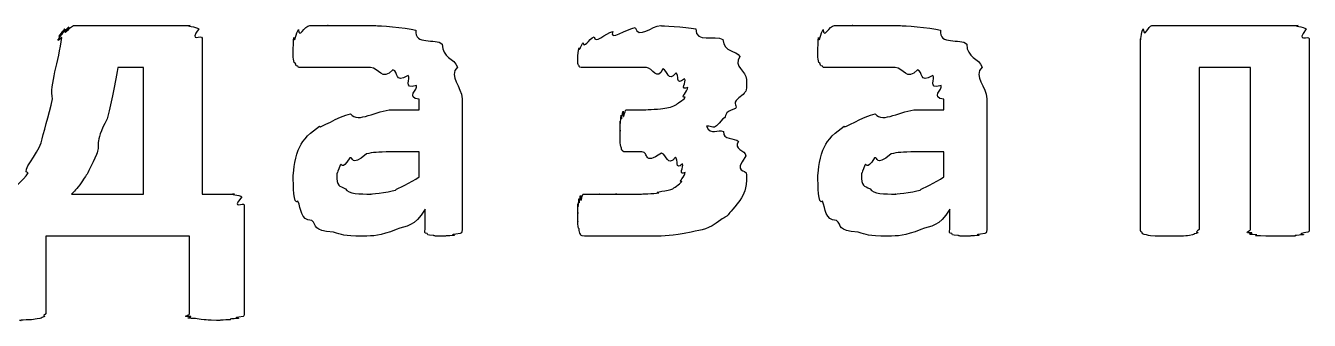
# Model space of a CAD drawing. Header units: millimetres. Extents: x 25 to 190, y 204 to 253.
# Drawn here: x 77.37 to 88.1, y 203.63 to 206.1 of the extents above; entities that cross this region are included whole.
import ezdxf

# ---------------------------------------------------------------- set-up
doc = ezdxf.new("R2010")
doc.units = ezdxf.units.MM
doc.layers.get('0').update_dxf_attribs({"linetype": 'CONTINUOUS'})

msp = doc.modelspace()

# ---------------------------------------------------------------- linework, layer by layer
at = {"color": 0}
for p, q in [((77.7667, 206.099), (78.7425, 206.099)), ((86.7805, 206.099), (88.0043, 206.099)), ((78.8416, 205.995), (78.8416, 204.688)), ((86.687, 204.391), (86.687, 205.989)), ((88.0981, 205.989), (88.0981, 204.391)), ((78.3512, 205.747), (78.136, 205.747)), ((78.3512, 204.688), (78.3512, 205.747)), ((87.6074, 205.747), (87.1774, 205.747)), ((87.1774, 205.747), (87.1774, 204.391)), ((87.6074, 204.391), (87.6074, 205.747)), ((80.6566, 205.394), (80.6566, 205.482)), ((81.0147, 205.487), (81.0147, 204.391)), ((85.0427, 205.394), (85.0427, 205.482)), ((85.4012, 205.487), (85.4012, 204.391)), ((80.4305, 205.394), (80.6566, 205.394)), ((82.3845, 205.394), (82.5334, 205.394)), ((84.8169, 205.394), (85.0427, 205.394)), ((83.0626, 205.256), (83.0573, 205.256)), ((80.6566, 205.041), (80.4196, 205.041)), ((80.6566, 204.832), (80.6566, 205.041)), ((82.5168, 205.041), (82.3793, 205.041)), ((85.0427, 205.041), (84.806, 205.041)), ((85.0427, 204.832), (85.0427, 205.041)), ((83.3935, 204.848), (83.3935, 204.848)), ((77.7505, 204.688), (78.3512, 204.688)), ((78.8416, 204.688), (79.1118, 204.688)), ((79.1944, 204.595), (79.1944, 203.691)), ((80.706, 204.391), (80.706, 204.561)), ((85.0925, 204.391), (85.0925, 204.561)), ((78.7368, 204.336), (77.5353, 204.336)), ((77.5353, 204.336), (77.5353, 203.685)), ((78.7368, 203.685), (78.7368, 204.336))]:
    msp.add_line(p, q, dxfattribs=at)
for points in [[(77.6785, 206.039), (77.5988, 205.956), (77.687, 206.063), (77.6951, 206.072)], [(77.6951, 206.072), (77.6182, 205.97), (77.7173, 206.084), (77.7282, 206.089)], [(77.7282, 206.089), (77.64, 205.981), (77.7515, 206.099), (77.7667, 206.099)], [(78.7425, 206.099), (78.6874, 206.099), (78.7947, 206.09), (78.8141, 206.072)], [(78.8141, 206.072), (78.7231, 205.948), (78.8416, 206.03), (78.8416, 205.995)], [(79.6092, 206), (79.6149, 205.937), (79.6286, 206.044), (79.6477, 206.066)], [(79.6477, 206.066), (79.6505, 205.981), (79.6974, 206.099), (79.7415, 206.099)], [(79.7415, 206.099), (79.7387, 206.099), (79.8368, 206.099), (79.8961, 206.099)], [(79.8961, 206.099), (79.8572, 206.099), (80.0171, 206.099), (80.0834, 206.099)], [(80.0834, 206.099), (80.1109, 206.099), (80.2224, 206.099), (80.2929, 206.099)], [(80.2929, 206.099), (80.312, 206.099), (80.5367, 206.086), (80.6291, 206.061)], [(80.6291, 206.061), (80.614, 205.93), (80.7942, 205.996), (80.8496, 205.945)], [(82.12, 206.006), (82.1171, 205.937), (82.2152, 206.039), (82.2745, 206.05)], [(82.2745, 206.05), (82.2357, 205.963), (82.3958, 206.074), (82.4618, 206.083)], [(82.4618, 206.083), (82.4893, 205.981), (82.6022, 206.099), (82.6766, 206.099)], [(82.6766, 206.099), (82.6685, 206.099), (82.8809, 206.09), (82.9691, 206.072)], [(82.9691, 206.072), (82.9635, 205.945), (83.1314, 206.024), (83.1949, 205.984)], [(83.9957, 206), (84.001, 205.937), (84.0147, 206.044), (84.0341, 206.066)], [(84.0341, 206.066), (84.037, 205.981), (84.0839, 206.099), (84.128, 206.099)], [(84.128, 206.099), (84.1252, 206.099), (84.2229, 206.099), (84.2821, 206.099)], [(84.2821, 206.099), (84.2437, 206.099), (84.4035, 206.099), (84.4695, 206.099)], [(84.4695, 206.099), (84.4973, 206.099), (84.6088, 206.099), (84.679, 206.099)], [(84.679, 206.099), (84.6984, 206.099), (84.9231, 206.086), (85.0152, 206.061)], [(85.0152, 206.061), (85, 205.93), (85.1807, 205.996), (85.2357, 205.945)], [(86.687, 205.989), (86.687, 205.945), (86.6937, 206.053), (86.7089, 206.072)], [(86.7089, 206.072), (86.7198, 205.981), (86.7502, 206.099), (86.7805, 206.099)], [(88.0043, 206.099), (87.9464, 206.099), (88.0551, 206.09), (88.0703, 206.072)], [(88.0703, 206.072), (87.9796, 205.945), (88.0981, 206.025), (88.0981, 205.989)], [(77.5903, 205.487), (77.5656, 205.599), (77.6457, 205.802), (77.6676, 206)], [(77.6676, 206), (77.5917, 205.93), (77.6746, 206.028), (77.6785, 206.039)], [(79.6036, 205.901), (79.6036, 205.893), (79.605, 205.978), (79.6092, 206)], [(80.8496, 205.945), (80.8454, 205.826), (80.9502, 205.829), (80.9763, 205.752)], [(81.9933, 205.912), (81.9961, 205.875), (82.0113, 205.945), (82.0265, 205.956)], [(82.0265, 205.956), (82.0289, 205.901), (82.0759, 205.986), (82.12, 206.006)], [(83.1949, 205.984), (83.2058, 205.868), (83.3053, 205.898), (83.3381, 205.84)], [(83.99, 205.901), (83.99, 205.893), (83.9914, 205.978), (83.9957, 206)], [(85.2357, 205.945), (85.2318, 205.826), (85.3362, 205.829), (85.3627, 205.752)], [(79.6036, 205.835), (79.6036, 205.826), (79.6036, 205.879), (79.6036, 205.901)], [(79.6202, 205.785), (79.6064, 205.787), (79.6064, 205.815), (79.6036, 205.835)], [(81.9824, 205.84), (81.9824, 205.838), (81.9848, 205.893), (81.9933, 205.912)], [(81.9824, 205.791), (81.9824, 205.791), (81.9824, 205.821), (81.9824, 205.84)], [(83.3381, 205.84), (83.275, 205.753), (83.3935, 205.721), (83.3935, 205.648)], [(83.99, 205.835), (83.99, 205.826), (83.99, 205.879), (83.99, 205.901)], [(84.0066, 205.785), (83.9929, 205.787), (83.9929, 205.815), (83.99, 205.835)], [(78.136, 205.747), (78.1057, 205.577), (78.0768, 205.434), (78.0479, 205.317)], [(79.6424, 205.758), (79.6216, 205.76), (79.6272, 205.774), (79.6202, 205.785)], [(79.6699, 205.747), (79.6368, 205.747), (79.6491, 205.75), (79.6424, 205.758)], [(79.7415, 205.747), (79.6618, 205.747), (79.6837, 205.747), (79.6699, 205.747)], [(79.8629, 205.747), (79.7278, 205.747), (79.7747, 205.747), (79.7415, 205.747)], [(80.0283, 205.747), (79.9412, 205.747), (79.9098, 205.747), (79.8629, 205.747)], [(80.2488, 205.747), (80.0696, 205.747), (80.0943, 205.747), (80.0283, 205.747)], [(80.4362, 205.73), (80.3423, 205.628), (80.3219, 205.747), (80.2488, 205.747)], [(80.5628, 205.68), (80.4443, 205.606), (80.487, 205.719), (80.4362, 205.73)], [(80.9763, 205.752), (80.8965, 205.672), (81.0147, 205.587), (81.0147, 205.487)], [(81.9933, 205.763), (81.9848, 205.765), (81.9848, 205.78), (81.9824, 205.791)], [(82.0099, 205.747), (81.9933, 205.75), (81.9961, 205.755), (81.9933, 205.763)], [(82.0265, 205.747), (82.0071, 205.747), (82.0166, 205.747), (82.0099, 205.747)], [(82.0872, 205.747), (82.0222, 205.747), (82.0374, 205.747), (82.0265, 205.747)], [(82.1916, 205.747), (82.0815, 205.747), (82.1161, 205.747), (82.0872, 205.747)], [(82.3461, 205.747), (82.2826, 205.747), (82.2357, 205.747), (82.1916, 205.747)], [(82.5556, 205.747), (82.4039, 205.747), (82.4082, 205.747), (82.3461, 205.747)], [(82.6932, 205.736), (82.6505, 205.628), (82.6064, 205.747), (82.5556, 205.747)], [(82.8036, 205.703), (82.7345, 205.614), (82.7373, 205.727), (82.6932, 205.736)], [(84.0285, 205.758), (84.008, 205.76), (84.0133, 205.774), (84.0066, 205.785)], [(84.0564, 205.747), (84.0232, 205.747), (84.0355, 205.75), (84.0285, 205.758)], [(84.128, 205.747), (84.0479, 205.747), (84.0701, 205.747), (84.0564, 205.747)], [(84.249, 205.747), (84.1142, 205.747), (84.1608, 205.747), (84.128, 205.747)], [(84.4144, 205.747), (84.3276, 205.747), (84.2959, 205.747), (84.249, 205.747)], [(84.6349, 205.747), (84.4557, 205.747), (84.4808, 205.747), (84.4144, 205.747)], [(84.8222, 205.73), (84.7288, 205.628), (84.7079, 205.747), (84.6349, 205.747)], [(84.9492, 205.68), (84.8307, 205.606), (84.8734, 205.719), (84.8222, 205.73)], [(85.3627, 205.752), (85.2826, 205.672), (85.4012, 205.587), (85.4012, 205.487)], [(80.6344, 205.598), (80.5106, 205.562), (80.596, 205.659), (80.5628, 205.68)], [(82.8753, 205.653), (82.7938, 205.588), (82.8326, 205.692), (82.8036, 205.703)], [(82.9028, 205.581), (82.8312, 205.548), (82.8933, 205.633), (82.8753, 205.653)], [(83.3935, 205.648), (83.3935, 205.518), (83.3836, 205.56), (83.366, 205.521)], [(85.0209, 205.598), (84.8967, 205.562), (84.9824, 205.659), (84.9492, 205.68)], [(80.6566, 205.482), (80.5409, 205.496), (80.6482, 205.565), (80.6344, 205.598)], [(82.8809, 205.499), (82.8312, 205.489), (82.9028, 205.551), (82.9028, 205.581)], [(83.366, 205.521), (83.2418, 205.438), (83.3286, 205.441), (83.2997, 205.405)], [(85.0427, 205.482), (84.927, 205.496), (85.0346, 205.565), (85.0209, 205.598)], [(77.4968, 205.118), (77.5106, 205.195), (77.5642, 205.344), (77.5903, 205.487)], [(82.5334, 205.394), (82.5292, 205.394), (82.6491, 205.397), (82.6932, 205.405)], [(82.6932, 205.405), (82.7387, 205.408), (82.7786, 205.423), (82.8089, 205.438)], [(82.8089, 205.438), (82.8008, 205.441), (82.8657, 205.476), (82.8809, 205.499)], [(83.2997, 205.405), (83.1868, 205.368), (83.239, 205.341), (83.1949, 205.317)], [(78.0479, 205.317), (77.9336, 205.107), (77.9928, 205.099), (77.9597, 205.019)], [(79.8241, 205.256), (79.8202, 205.231), (79.98, 205.339), (80.0834, 205.361)], [(80.0834, 205.361), (80.1441, 205.275), (80.301, 205.394), (80.4305, 205.394)], [(82.3352, 205.3), (82.3376, 205.236), (82.3419, 205.339), (82.3461, 205.35)], [(82.3352, 205.223), (82.3352, 205.191), (82.3352, 205.278), (82.3352, 205.3)], [(82.3461, 205.35), (82.3461, 205.262), (82.3542, 205.375), (82.3627, 205.383)], [(82.3627, 205.383), (82.3599, 205.275), (82.3764, 205.394), (82.3845, 205.394)], [(83.1949, 205.317), (83.1024, 205.198), (83.1095, 205.27), (83.0626, 205.256)], [(84.2105, 205.256), (84.2063, 205.231), (84.3661, 205.339), (84.4695, 205.361)], [(84.4695, 205.361), (84.5301, 205.275), (84.6875, 205.394), (84.8169, 205.394)], [(79.659, 205.085), (79.6809, 205.14), (79.7539, 205.212), (79.8241, 205.256)], [(82.3352, 205.135), (82.3352, 205.129), (82.3352, 205.19), (82.3352, 205.223)], [(83.0573, 205.256), (83.0986, 205.176), (83.1522, 205.234), (83.2005, 205.212)], [(83.2005, 205.212), (83.1949, 205.136), (83.2901, 205.165), (83.3272, 205.129)], [(84.0451, 205.085), (84.0673, 205.14), (84.1403, 205.212), (84.2105, 205.256)], [(77.3864, 204.865), (77.3232, 204.876), (77.4637, 205.019), (77.4968, 205.118)], [(79.6036, 204.843), (79.6036, 204.883), (79.6216, 205.015), (79.659, 205.085)], [(82.3461, 205.08), (82.3376, 205.081), (82.3376, 205.113), (82.3352, 205.135)], [(83.3272, 205.129), (83.2721, 205.066), (83.3878, 205.055), (83.3878, 205.008)], [(83.99, 204.843), (83.99, 204.883), (84.008, 205.015), (84.0451, 205.085)], [(77.9597, 205.019), (77.8676, 204.827), (77.8909, 204.871), (77.8549, 204.821)], [(80.0777, 204.991), (80.0005, 204.876), (80.0132, 204.956), (79.9952, 204.931)], [(80.2157, 205.025), (80.0735, 204.905), (80.1137, 205.005), (80.0777, 204.991)], [(80.4196, 205.041), (80.3053, 205.041), (80.2735, 205.036), (80.2157, 205.025)], [(82.357, 205.052), (82.3461, 205.055), (82.3489, 205.069), (82.3461, 205.08)], [(82.3793, 205.041), (82.357, 205.041), (82.3641, 205.044), (82.357, 205.052)], [(82.6823, 205.03), (82.5225, 204.923), (82.5832, 205.041), (82.5168, 205.041)], [(82.798, 204.997), (82.732, 204.909), (82.7292, 205.022), (82.6823, 205.03)], [(82.8587, 204.942), (82.7899, 204.879), (82.8269, 204.982), (82.798, 204.997)], [(83.3878, 205.008), (83.275, 204.854), (83.3935, 204.906), (83.3935, 204.848)], [(84.4642, 204.991), (84.3869, 204.876), (84.3993, 204.956), (84.3813, 204.931)], [(84.6018, 205.025), (84.4599, 204.905), (84.4998, 205.005), (84.4642, 204.991)], [(84.806, 205.041), (84.6914, 205.041), (84.6596, 205.036), (84.6018, 205.025)], [(79.9952, 204.931), (79.9634, 204.827), (79.9677, 204.883), (79.9677, 204.854)], [(82.8809, 204.87), (82.816, 204.834), (82.8724, 204.92), (82.8587, 204.942)], [(82.853, 204.793), (82.816, 204.779), (82.8809, 204.84), (82.8809, 204.87)], [(84.3813, 204.931), (84.3499, 204.827), (84.3538, 204.883), (84.3538, 204.854)], [(77.2654, 204.688), (77.246, 204.739), (77.3493, 204.798), (77.3864, 204.865)], [(77.8549, 204.821), (77.797, 204.728), (77.7861, 204.728), (77.7505, 204.688)], [(79.6424, 204.628), (79.6036, 204.592), (79.6036, 204.761), (79.6036, 204.843)], [(79.9677, 204.854), (79.9634, 204.746), (79.991, 204.761), (80.0393, 204.732)], [(80.458, 204.722), (80.4704, 204.735), (80.5864, 204.783), (80.6566, 204.832)], [(82.7761, 204.732), (82.7786, 204.735), (82.834, 204.771), (82.853, 204.793)], [(83.3935, 204.848), (83.3935, 204.717), (83.3741, 204.699), (83.3381, 204.633)], [(84.0285, 204.628), (83.99, 204.592), (83.99, 204.761), (83.99, 204.843)], [(84.3538, 204.854), (84.3499, 204.746), (84.3774, 204.761), (84.4254, 204.732)], [(84.8445, 204.722), (84.8568, 204.735), (84.9725, 204.783), (85.0427, 204.832)], [(79.1118, 204.688), (79.0512, 204.688), (79.1616, 204.68), (79.1725, 204.666)], [(79.1725, 204.666), (79.0758, 204.545), (79.1944, 204.631), (79.1944, 204.595)], [(80.0393, 204.732), (80.0626, 204.688), (80.1617, 204.688), (80.2541, 204.688)], [(80.2541, 204.688), (80.228, 204.688), (80.3949, 204.699), (80.458, 204.722)], [(81.9933, 204.65), (81.9933, 204.559), (82, 204.673), (82.0043, 204.677)], [(82.0043, 204.677), (82.0043, 204.57), (82.018, 204.688), (82.0265, 204.688)], [(82.0265, 204.688), (82.0222, 204.688), (82.054, 204.688), (82.0759, 204.688)], [(82.0759, 204.688), (82.0663, 204.688), (82.127, 204.688), (82.1641, 204.688)], [(82.1641, 204.688), (82.1436, 204.688), (82.2523, 204.688), (82.3076, 204.688)], [(82.3076, 204.688), (82.2537, 204.688), (82.4301, 204.688), (82.5115, 204.688)], [(82.5115, 204.688), (82.5073, 204.688), (82.6163, 204.691), (82.6604, 204.699)], [(82.6604, 204.699), (82.5997, 204.702), (82.7458, 204.717), (82.7761, 204.732)], [(84.4254, 204.732), (84.449, 204.688), (84.5481, 204.688), (84.6406, 204.688)], [(84.6406, 204.688), (84.6145, 204.688), (84.781, 204.699), (84.8445, 204.722)], [(79.7581, 204.468), (79.659, 204.468), (79.6713, 204.564), (79.6424, 204.628)], [(80.706, 204.561), (80.6178, 204.409), (80.5519, 204.427), (80.4637, 204.391)], [(81.9824, 204.605), (81.9848, 204.534), (81.9891, 204.639), (81.9933, 204.65)], [(81.9824, 204.534), (81.9824, 204.497), (81.9824, 204.586), (81.9824, 204.605)], [(83.3381, 204.633), (83.2019, 204.471), (83.2474, 204.517), (83.1783, 204.473)], [(84.1446, 204.468), (84.0451, 204.468), (84.0574, 204.564), (84.0285, 204.628)], [(85.0925, 204.561), (85.0043, 204.409), (84.9383, 204.427), (84.8501, 204.391)], [(79.9402, 204.369), (79.7581, 204.38), (79.8089, 204.424), (79.7581, 204.468)], [(81.9824, 204.457), (81.9824, 204.438), (81.9824, 204.504), (81.9824, 204.534)], [(81.9933, 204.396), (81.9848, 204.393), (81.9848, 204.435), (81.9824, 204.457)], [(83.1783, 204.473), (83.0654, 204.383), (83.0294, 204.393), (82.9303, 204.369)], [(84.3262, 204.369), (84.1446, 204.38), (84.1954, 204.424), (84.1446, 204.468)], [(80.1825, 204.336), (80.0185, 204.336), (80.0132, 204.347), (79.9402, 204.369)], [(80.4637, 204.391), (80.3233, 204.336), (80.2816, 204.336), (80.1825, 204.336)], [(80.7226, 204.357), (80.6909, 204.357), (80.706, 204.375), (80.706, 204.391)], [(80.7724, 204.341), (80.7131, 204.342), (80.7339, 204.349), (80.7226, 204.357)], [(80.8605, 204.336), (80.7572, 204.336), (80.7942, 204.337), (80.7724, 204.341)], [(80.9487, 204.341), (80.8344, 204.336), (80.9004, 204.336), (80.8605, 204.336)], [(80.9985, 204.357), (80.8743, 204.342), (80.9706, 204.344), (80.9487, 204.341)], [(81.0147, 204.391), (81.0147, 204.357), (81.0094, 204.365), (80.9985, 204.357)], [(82.0043, 204.352), (81.9933, 204.36), (81.9961, 204.381), (81.9933, 204.396)], [(82.0374, 204.336), (82.0043, 204.336), (82.0113, 204.341), (82.0043, 204.352)], [(82.109, 204.336), (82.0332, 204.336), (82.0512, 204.336), (82.0374, 204.336)], [(82.2357, 204.336), (82.1034, 204.336), (82.145, 204.336), (82.109, 204.336)], [(82.4011, 204.336), (82.32, 204.336), (82.2868, 204.336), (82.2357, 204.336)], [(82.5997, 204.336), (82.441, 204.336), (82.4632, 204.336), (82.4011, 204.336)], [(82.9303, 204.369), (82.7539, 204.336), (82.7236, 204.336), (82.5997, 204.336)], [(84.569, 204.336), (84.4049, 204.336), (84.3993, 204.347), (84.3262, 204.369)], [(84.8501, 204.391), (84.7094, 204.336), (84.6681, 204.336), (84.569, 204.336)], [(85.109, 204.357), (85.0773, 204.357), (85.0925, 204.375), (85.0925, 204.391)], [(85.1588, 204.341), (85.0995, 204.342), (85.12, 204.349), (85.109, 204.357)], [(85.247, 204.336), (85.1436, 204.336), (85.1807, 204.337), (85.1588, 204.341)], [(85.3352, 204.341), (85.2205, 204.336), (85.2868, 204.336), (85.247, 204.336)], [(85.3846, 204.357), (85.2607, 204.342), (85.3571, 204.344), (85.3352, 204.341)], [(85.4012, 204.391), (85.4012, 204.357), (85.3955, 204.365), (85.3846, 204.357)], [(86.698, 204.369), (86.687, 204.365), (86.687, 204.383), (86.687, 204.391)], [(86.7364, 204.347), (86.7008, 204.349), (86.7047, 204.36), (86.698, 204.369)], [(86.808, 204.336), (86.7378, 204.338), (86.7544, 204.342), (86.7364, 204.347)], [(86.9294, 204.336), (86.7999, 204.336), (86.8412, 204.336), (86.808, 204.336)], [(87.0451, 204.336), (87.0133, 204.336), (86.9763, 204.336), (86.9294, 204.336)], [(87.1224, 204.347), (87.0754, 204.338), (87.0783, 204.338), (87.0451, 204.336)], [(87.1664, 204.363), (87.1167, 204.349), (87.1442, 204.354), (87.1224, 204.347)], [(87.1774, 204.391), (87.1305, 204.36), (87.1732, 204.37), (87.1664, 204.363)], [(87.6184, 204.363), (87.5358, 204.36), (87.6074, 204.38), (87.6074, 204.391)], [(87.6572, 204.347), (87.5496, 204.349), (87.6254, 204.359), (87.6184, 204.363)], [(87.7341, 204.336), (87.5866, 204.338), (87.6748, 204.342), (87.6572, 204.347)], [(87.8554, 204.336), (87.7701, 204.336), (87.7672, 204.336), (87.7341, 204.336)], [(87.9711, 204.336), (87.8664, 204.336), (87.9023, 204.336), (87.8554, 204.336)], [(88.0484, 204.347), (87.9285, 204.338), (88.0043, 204.338), (87.9711, 204.336)], [(88.0869, 204.369), (87.9658, 204.349), (88.0664, 204.354), (88.0484, 204.347)], [(88.0981, 204.391), (88.0981, 204.365), (88.0939, 204.375), (88.0869, 204.369)], [(79.1944, 203.691), (79.1944, 203.66), (79.1905, 203.671), (79.1834, 203.663)], [(77.4139, 203.635), (77.2763, 203.63), (77.3546, 203.63), (77.3148, 203.63)], [(77.4859, 203.647), (77.4485, 203.638), (77.4428, 203.64), (77.4139, 203.635)], [(77.5243, 203.663), (77.4859, 203.645), (77.5035, 203.65), (77.4859, 203.647)], [(77.5353, 203.685), (77.4996, 203.656), (77.531, 203.667), (77.5243, 203.663)], [(78.7481, 203.663), (78.6543, 203.656), (78.7368, 203.674), (78.7368, 203.685)], [(78.7866, 203.647), (78.668, 203.645), (78.7548, 203.656), (78.7481, 203.663)], [(78.8582, 203.635), (78.8226, 203.638), (78.8046, 203.644), (78.7866, 203.647)], [(78.963, 203.63), (78.8818, 203.63), (78.8871, 203.633), (78.8582, 203.635)], [(79.0734, 203.635), (78.9658, 203.63), (79.0071, 203.63), (78.963, 203.63)], [(79.145, 203.647), (79.025, 203.638), (79.1023, 203.64), (79.0734, 203.635)], [(79.1834, 203.663), (79.0621, 203.645), (79.1626, 203.65), (79.145, 203.647)]]:
    msp.add_open_spline(points, degree=3, dxfattribs=at)

doc.saveas('drawing.dxf')
